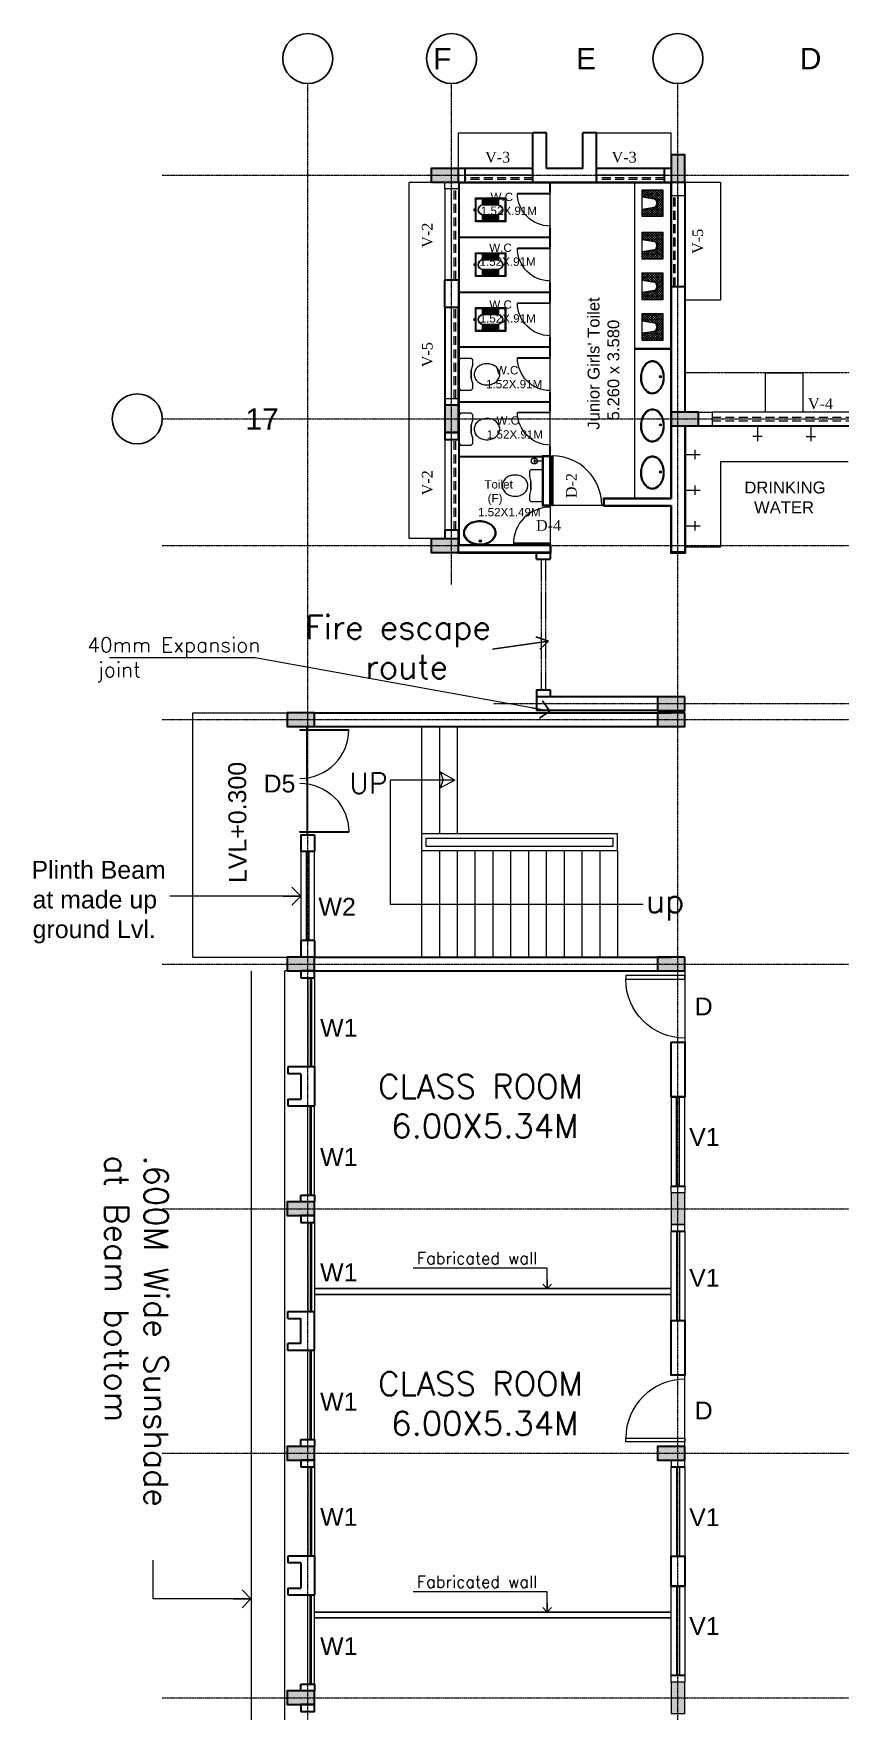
# Model space of a CAD drawing. Header units: metres. Extents: x 1545540 to 2027037, y 435419 to 693806.
# Drawn here: x 1572758 to 1586339, y 547156 to 575391 of the extents above; entities that cross this region are included whole.
import ezdxf

# ---------------------------------------------------------------- set-up
doc = ezdxf.new("R2010")
doc.units = ezdxf.units.M
doc.header["$LTSCALE"] = 1000
for name, pattern in [('CENTER', [2, 1.25, -0.25, 0.25, -0.25]), ('DASHED', [0.75, 0.5, -0.25]), ('DASHED2', [0.375, 0.25, -0.125])]:
    doc.linetypes.add(name, pattern=pattern)
for name, color, linetype, lineweight in [('- WALL', 7, 'Continuous', 30), ('Col-Hatch', 9, 'Continuous', 13), ('coloum hatch', 254, 'Continuous', 9), ('Column', 252, 'Continuous', 30), ('CUBICAL TOILET', 160, 'Continuous', 9), ('dimension', 6, 'Continuous', 13), ('Door', 54, 'Continuous', 13), ('elevation', 1, 'Continuous', 13), ('Fixture', 44, 'Continuous', 9), ('Furniture', 13, 'Continuous', 13), ('grid', 21, 'CENTER', 15), ('Hidden', 1, 'DASHED', 18), ('PARTITION WALL', 1, 'Continuous', 25), ('PLASTER', 144, 'Continuous', 13), ('Projection', 252, 'DASHED2', 18), ('Stair', 2, 'Continuous', 15), ('Text-1', 240, 'Continuous', 15), ('Text-2', 122, 'Continuous', 25), ('Text-Grid', 1, 'Continuous', 25), ('Ventilator', 6, 'DASHED', 18), ('Wall', 7, 'Continuous', 30), ('wall l', 7, 'Continuous', 20), ('Window', 150, 'Continuous', 15), ('Window-Wall', 7, 'Continuous', 18)]:
    doc.layers.add(name, color=color, linetype=linetype, lineweight=lineweight)
doc.layers.add('text', color=7, linetype='Continuous')
doc.layers.add('text @ 10', color=7, linetype='Continuous')
doc.styles.add('dim-stylus bt', font='arial.ttf')
doc.styles.add('L120', font='simplex.shx', dxfattribs={"height": 1})
doc.dimstyles.new('1      100 (big)', dxfattribs={"dimscale": 75, "dimtxt": 5, "dimasz": 3.5, "dimexe": 1.5, "dimexo": 2, "dimgap": 1, "dimtad": 0, "dimdec": 3, "dimlfac": 0.001, "dimzin": 0, "dimdsep": 46, "dimtxsty": 'dim-stylus bt', "dimblk": 'OBLIQUE', "dimcen": 0, "dimdle": 0.6, "dimclrd": 256, "dimclre": 7, "dimclrt": 256, "dimadec": 0, "dimazin": 0, "dimtfac": 0.7, "dimtdec": 3, "dimtofl": 0, "dimtmove": 1, "dimatfit": 3, "dimldrblk": 'OPEN90', "dimfxl": 0, "dimtolj": 1, "dimtzin": 0, "dimlwd": 15, "dimlwe": 15, "dimarcsym": 0})

# ---------------------------------------------------------------- blocks, each defined once
blk = doc.blocks.new('vxcvfcvbgfg')
at = {"layer": 'Ventilator'}
for p, q in [((317.94, -581.571), (317.94, -583.071)), ((317.99, -581.571), (317.99, -583.071))]:
    blk.add_line(p, q, dxfattribs=at)
at = {"layer": 'Wall'}
for p, q in [((318.08, -581.571), (317.85, -581.571)), ((318.08, -583.071), (317.85, -583.071))]:
    blk.add_line(p, q, dxfattribs=at)
at = {"layer": 'Window-Wall'}
for p, q in [((317.85, -581.571), (317.85, -583.071)), ((318.08, -583.071), (318.08, -581.571))]:
    blk.add_line(p, q, dxfattribs=at)
blk = doc.blocks.new('gd')
at = {"layer": 'Door', "ltscale": 0.05}
blk.add_line((526.222, -408.628), (526.222, -407.428), dxfattribs=at)
blk.add_lwpolyline([(526.222, -408.551), (525.231, -408.551), (525.231, -408.491), (526.222, -408.491), (526.222, -408.551)], dxfattribs=at)
blk.add_arc((526.222, -408.491), 0.992, 90, 180, dxfattribs=at)
blk = doc.blocks.new('_Oblique')
at = {"color": 0, "linetype": 'ByBlock', "lineweight": -2}
blk.add_line((-0.5, -0.5), (0.5, 0.5), dxfattribs=at)
blk = doc.blocks.new('_Open90')
at = {"color": 0, "linetype": 'ByBlock', "lineweight": -2}
for p, q in [((0, 0), (-1, 0)), ((-0.5, 0.5), (0, 0)), ((0, 0), (-0.5, -0.5))]:
    blk.add_line(p, q, dxfattribs=at)
blk = doc.blocks.new('CC')
at = {"layer": 'Col-Hatch', "ltscale": 0.05}
blk.add_hatch(color=256, dxfattribs=at).paths.add_polyline_path([(4078.606, 341.328), (4078.606, 341.098), (4079.066, 341.098), (4079.066, 341.328)])
at = {"layer": 'Column'}
blk.add_lwpolyline([(4078.606, 341.328), (4079.066, 341.328), (4079.066, 341.098), (4078.606, 341.098)], close=True, dxfattribs=at)
blk = doc.blocks.new('RH 1200')
for p, q in [((21, 0), (21, 43.3)), ((21.7, 0), (21.7, 43.3)), ((21.7, 0), (21, 0))]:
    blk.add_line(p, q)
at = {"extrusion": (0, 0, -1)}
blk.add_ellipse((21.7, 0), major_axis=(-30.6, 30.6), ratio=1, start_param=5.497787, end_param=7.068583, dxfattribs=at)
blk = doc.blocks.new('DRF')
at = {"layer": 'Door', "ltscale": 20}
blk.add_line((620.912, -398.163), (620.912, -397.263), dxfattribs=at)
at = {"layer": 'Door', "ltscale": 20, "xscale": 0.0190499999955591, "yscale": 0.0190499999955591, "zscale": 0.0190499999955591, "rotation": 90}
blk.add_blockref('RH 1200', (621.027, -397.713), dxfattribs=at)
blk = doc.blocks.new('DFG')
at = {"layer": 'Col-Hatch', "ltscale": 0.05}
blk.add_hatch(color=256, dxfattribs=at).paths.add_polyline_path([(3557.561, -332.074), (3557.561, -332.304), (3557.031, -332.304), (3557.031, -332.074)])
blk.add_lwpolyline([(3557.561, -332.074), (3557.561, -332.304), (3557.031, -332.304), (3557.031, -332.074), (3557.561, -332.074)], dxfattribs=at)
blk = doc.blocks.new('RSA BASIN 2')
for points in [[(10.7, -8.1, 0.12976), (10, -5.2, 0.106426), (7.6, -2.5, 0.084431), (4.3, -0.7, 0.073534), (0, 0, 0.073534), (-4.3, -0.5, 0.084431), (-7.7, -2.2, 0.106426), (-10.2, -4.8, 0.12976), (-11, -7.7, 0.12976), (-10.3, -10.6, 0.106426), (-7.9, -13.3, 0.084431), (-4.6, -15.1, 0.073534), (-0.3, -15.8, 0.073534), (4, -15.3, 0.084431), (7.4, -13.6, 0.106426), (9.9, -11, 0.12976)], [(10.1, -7.9, 0.119977), (9.4, -5.5, 0.106426), (7.3, -2.9, 0.084431), (4.1, -1.3, 0.073534), (0, -0.6, 0.073534), (-4.1, -1.1, 0.084431), (-7.4, -2.6, 0.106426), (-9.7, -5.1, 0.12976), (-10.4, -7.7, 0.009633), (-10.4, -7.9, 0.119977), (-9.8, -10.3, 0.106426), (-7.6, -12.9, 0.084431), (-4.4, -14.5, 0.073534), (-0.3, -15.2, 0.073534), (3.8, -14.7, 0.084431), (7.1, -13.2, 0.106426), (9.3, -10.7, 0.12976), (10.1, -8.1, 0.009633)]]:
    blk.add_lwpolyline(points, format="xyb", close=True)
for radius in [0.7, 0.479]:
    blk.add_circle((-0.5, -2.5), radius)
blk = doc.blocks.new('*X20')
at = {"color": 0}
for p, q in [((705, 323), (943, 561)), ((705, 365), (900, 561)), ((705, 408), (858, 561)), ((705, 450), (815, 561)), ((705, 493), (773, 561)), ((705, 535), (730, 561)), ((848, 383), (705, 526)), ((842, 346), (705, 483)), ((835, 310), (705, 441)), ((705, 280), (858, 434)), ((829, 274), (705, 398)), ((705, 238), (847, 381)), ((823, 237), (705, 356)), ((798, 221), (705, 314)), ((854, 419), (712, 561)), ((730, 221), (839, 330)), ((866, 449), (755, 561)), ((888, 469), (797, 561)), ((921, 479), (839, 561)), ((1145, 298), (882, 561)), ((899, 474), (985, 561)), ((1145, 340), (924, 561)), ((944, 477), (1027, 561)), ((1145, 383), (967, 561)), ((971, 462), (1070, 561)), ((990, 438), (1112, 561)), ((998, 404), (1145, 551)), ((1145, 255), (999, 401)), ((1004, 368), (1145, 508)), ((1137, 221), (1007, 350)), ((1145, 425), (1009, 561)), ((1011, 332), (1145, 466)), ((1095, 221), (1016, 299)), ((1017, 295), (1145, 423)), ((1023, 259), (1145, 381)), ((1029, 223), (1145, 339)), ((1145, 467), (1051, 561)), ((1069, 221), (1145, 296)), ((1145, 510), (1094, 561)), ((1145, 552), (1136, 561)), ((755, 221), (705, 271)), ((713, 221), (705, 229)), ((772, 221), (830, 279)), ((815, 221), (822, 228)), ((1052, 221), (1024, 248)), ((1112, 221), (1145, 254))]:
    blk.add_line(p, q, dxfattribs=at)
blk = doc.blocks.new('RSA CL7')
blk.add_lwpolyline([(8.9, 0), (-8.9, 0), (-8.9, -13.8), (-3.9, -13.8), (3.9, -13.8), (8.9, -13.8)], close=True)
blk.add_lwpolyline([(-4.1, -13.6), (-2.8, -5.7, -0.835943), (2.8, -5.8), (4.1, -13.6), (8.7, -13.6), (8.7, -0.2), (-8.7, -0.2), (-8.7, -13.6)], format="xyb", close=True)
blk.add_lwpolyline([(-3.9, -13.8), (-2.6, -5.8, -0.835548), (2.6, -5.8), (3.9, -13.8)], format="xyb")
for centre, start, end in [((-1.4, -4.1), 207.2135, 40.9564), ((0, -3.6), 185.8999, 355.8249), ((1.5, -4.1), 140.9962, 329.3468)]:
    blk.add_arc(centre, 0.493, start, end)
at = {"xscale": 0.0393714285714286, "yscale": 0.0393714285714286, "zscale": 0.0393714285714286}
blk.add_blockref('*X20', (-36.4, -22.3), dxfattribs=at)
blk = doc.blocks.new('ENGLISH SHEET')
at = {"layer": 'Fixture'}
for p, q in [((4663.798, 251.204), (4663.773, 251.179)), ((4663.773, 251.179), (4663.773, 250.696)), ((4663.976, 251.204), (4663.798, 251.204)), ((4664.002, 251.179), (4663.976, 251.204)), ((4663.976, 251.001), (4664.002, 251.09)), ((4664.002, 251.09), (4664.002, 251.179)), ((4663.976, 250.874), (4663.976, 251.001)), ((4663.976, 251.001), (4663.976, 250.874)), ((4664.002, 250.785), (4663.976, 250.874)), ((4664.002, 250.696), (4664.002, 250.785)), ((4663.773, 250.696), (4663.798, 250.67)), ((4663.798, 250.67), (4663.976, 250.67)), ((4663.976, 250.67), (4664.002, 250.696))]:
    blk.add_line(p, q, dxfattribs=at)
blk.add_lwpolyline([(4664.459, 250.937, 0.117036), (4664.443, 251.003, 0.104338), (4664.396, 251.063, 0.09029), (4664.321, 251.105, 0.09898), (4664.243, 251.115, 0.08237), (4664.159, 251.101, 0.09029), (4664.09, 251.063, 0.104338), (4664.043, 251.003, 0.117036), (4664.027, 250.937, 0.117036), (4664.043, 250.871, 0.104338), (4664.09, 250.811, 0.09029), (4664.159, 250.773, 0.08237), (4664.243, 250.759, 0.08237), (4664.327, 250.773, 0.09029), (4664.396, 250.811, 0.104338), (4664.443, 250.871, 0.117036)], format="xyb", close=True, dxfattribs=at)
blk = doc.blocks.new('RSA CL6')
for p, q in [((5.5, 3.5), (5.5, 7.3)), ((5.9, 3.5), (5.9, 7.3)), ((6.3, 3.5), (6.3, 7.3)), ((6.7, 3.4), (6.7, 7.3)), ((7.1, 3.4), (7.1, 7.3)), ((7.5, 3.4), (7.5, 7.3)), ((7.9, 3.4), (7.9, 7.3)), ((8.3, 3.4), (8.3, 7.3)), ((8.7, 3.4), (8.7, 7.3)), ((9.1, 3.4), (9.1, 7.3)), ((9.4, 3.4), (9.4, 7.3)), ((9.8, 3.4), (9.8, 7.3)), ((10.2, 3.4), (10.2, 7.3)), ((10.6, 3.4), (10.6, 7.3)), ((11, 3.3), (11, 7.3)), ((11.4, 3.3), (11.4, 7.3)), ((11.8, 3.3), (11.8, 7.3)), ((12.2, 3.3), (12.2, 7.3)), ((12.6, 3.3), (12.6, 7.3)), ((13, 3.3), (13, 7.3)), ((13.4, 3.3), (13.4, 7.3)), ((13.8, 3.3), (13.8, 7.3)), ((14.2, 3.3), (14.2, 7.3)), ((14.6, 3.3), (14.6, 7.3)), ((15, 3.2), (15, 7.3)), ((15.4, 3.2), (15.4, 7.3)), ((15.7, 3.2), (15.7, 7.3)), ((16.1, 3.2), (16.1, 7.3)), ((16.1, 7.3), (16.1, 3.2)), ((5.5, -7.3), (5.5, -3.5)), ((5.9, -7.3), (5.9, -3.5)), ((6.3, -7.3), (6.3, -3.4)), ((6.7, -7.3), (6.7, -3.4)), ((7.1, -7.3), (7.1, -3.4)), ((7.5, -7.3), (7.5, -3.4)), ((7.9, -7.3), (7.9, -3.4)), ((8.3, -7.3), (8.3, -3.4)), ((8.7, -7.3), (8.7, -3.4)), ((9.1, -7.3), (9.1, -3.4)), ((9.4, -7.3), (9.4, -3.4)), ((9.8, -7.3), (9.8, -3.3)), ((10.2, -7.3), (10.2, -3.3)), ((10.6, -7.3), (10.6, -3.3)), ((11, -7.3), (11, -3.3)), ((11.4, -7.3), (11.4, -3.3)), ((11.8, -7.3), (11.8, -3.3)), ((12.2, -7.3), (12.2, -3.3)), ((12.6, -7.3), (12.6, -3.3)), ((13, -7.3), (13, -3.3)), ((13.4, -7.3), (13.4, -3.2)), ((13.8, -7.3), (13.8, -3.2)), ((14.2, -7.3), (14.2, -3.2)), ((14.6, -7.3), (14.6, -3.2)), ((15, -7.3), (15, -3.2)), ((15.4, -7.3), (15.4, -3.2)), ((15.7, -7.3), (15.7, -3.2)), ((16.1, -3.2), (16.1, -7.3)), ((16.1, -7.3), (16.1, -3.2))]:
    blk.add_line(p, q)
blk.add_lwpolyline([(0.8, -0.6), (0, -0.6), (0, 0.6), (0.8, 0.6)])
for points in [[(0.8, 7.9), (20.9, 7.9), (20.9, -7.9), (0.8, -7.9)], [(1.4, 7.3), (20.3, 7.3), (20.3, -7.3), (1.4, -7.3)]]:
    blk.add_lwpolyline(points, close=True)
for points in [[(5.5, 3.5), (16.1, 3.2, -0.899983), (16.1, -3.2), (5.5, -3.5, -0.799392)], [(5.5, 3.3), (16.1, 3, -0.897689), (16.1, -3), (5.6, -3.3, -0.793494), (5.5, 3.3)]]:
    blk.add_lwpolyline(points, format="xyb", close=True)
blk = doc.blocks.new('HJK')
at = {"layer": 'Door', "ltscale": 20}
blk.add_line((3658.233, -481.12), (3658.908, -481.12), dxfattribs=at)
at = {"layer": 'Door', "ltscale": 20, "xscale": 0.014287499999341, "yscale": 0.014287499999341, "zscale": 0.014287499999341, "rotation": 359.999999999943}
blk.add_blockref('RH 1200', (3658.571, -481.12), dxfattribs=at)

msp = doc.modelspace()

# ---------------------------------------------------------------- linework, layer by layer
at = {"layer": '- WALL'}
for p, q in [((1581393.0945, 573720.9989), (1581163.0944, 573720.9989)), ((1581163.0944, 572890.9988), (1581163.0944, 573720.9989)), ((1581393.0945, 573120.9988), (1581393.0945, 573720.9989)), ((1582003.0945, 573120.9988), (1582003.0945, 573720.9989)), ((1582233.0945, 573720.9989), (1582003.0945, 573720.9989)), ((1582233.0945, 572890.9988), (1582233.0945, 573720.9989)), ((1579908.0943, 572890.9988), (1580023.0944, 572890.9988)), ((1580023.0944, 573120.9988), (1579908.0944, 573120.9988)), ((1581163.0944, 573120.9988), (1580022.0943, 573120.9988)), ((1580022.0943, 572890.9988), (1580022.0943, 573120.9988)), ((1580022.0943, 572890.9988), (1581163.0944, 572890.9988)), ((1581163.0944, 572890.9988), (1582233.0945, 572890.9988)), ((1582003.0945, 573120.9988), (1581393.0945, 573120.9988)), ((1583374.0946, 573120.9988), (1582233.0945, 573120.9988)), ((1582233.0945, 572890.9988), (1583374.0946, 572890.9988)), ((1583488.0946, 573120.9988), (1583374.0946, 573120.9988)), ((1583374.0946, 573120.9988), (1583374.0946, 572890.9988)), ((1583374.0946, 572890.9988), (1583488.0946, 572890.9988)), ((1583488.0946, 572890.9988), (1583488.0946, 567565.9985)), ((1583718.0946, 572890.9988), (1583718.0946, 569020.9985)), ((1579678.0943, 571247.9987), (1579908.0944, 571247.9987)), ((1583488.0946, 571132.9987), (1583718.0947, 571132.9987)), ((1579678.0943, 570778.9987), (1579678.0943, 569135.9985)), ((1579908.0943, 569135.9985), (1579908.0943, 570778.9987)), ((1582876.0946, 570091.3367), (1583476.0946, 570091.3367)), ((1579908.0943, 568790.9985), (1579908.0943, 569240.9986)), ((1579908.0943, 568790.9985), (1579908.0943, 569240.9986)), ((1583718.0946, 568790.9985), (1583718.0946, 566660.9983)), ((1579678.0943, 568560.9985), (1579908.0943, 568560.9985)), ((1581337.5945, 568278.9985), (1581452.5945, 568278.9985)), ((1581337.5945, 567450.9984), (1581337.5945, 568278.9985)), ((1581452.5945, 567450.9984), (1581452.5945, 568278.9985)), ((1582362.6876, 567565.9985), (1583488.0946, 567565.9985)), ((1582362.6876, 567450.9985), (1582362.6876, 567565.9985)), ((1581452.5945, 567450.9984), (1581337.5945, 567450.9984)), ((1582362.6876, 567450.9985), (1583488.0946, 567450.9985)), ((1583488.0946, 567450.9985), (1583488.0946, 566660.9983)), ((1579678.0943, 566890.9984), (1579908.0943, 566890.9984)), ((1581452.5945, 566775.9984), (1579908.0943, 566775.9984)), ((1581452.5945, 566775.9984), (1581452.5945, 566660.9983)), ((1579908.0943, 566660.9983), (1581452.5945, 566660.9983)), ((1581223.095, 566545.9983), (1581223.095, 566660.9983)), ((1581223.095, 566545.9983), (1581452.5945, 566545.9983)), ((1581452.5945, 566660.9983), (1581452.5945, 566545.9983)), ((1583718.0946, 566660.9983), (1583488.0946, 566660.9983)), ((1583488.0946, 566660.9983), (1583718.0946, 566660.9983)), ((1581223.095, 564345.9982), (1581453.095, 564345.9982)), ((1581223.095, 564345.9982), (1581223.095, 564230.9982)), ((1583258.0946, 564230.9982), (1581223.095, 564230.9982)), ((1581223.095, 564230.9982), (1581223.095, 564000.9982)), ((1581453.095, 564345.9982), (1581453.095, 564230.9982)), ((1577488.0942, 563960.9982), (1583488.0946, 563960.9982)), ((1583258.0946, 564000.9982), (1581223.095, 564000.9982)), ((1577488.0942, 563730.9981), (1583488.0946, 563730.9981)), ((1577258.0941, 561907.9762), (1577258.0941, 561625.4762)), ((1577258.0941, 561907.9762), (1577488.0942, 561907.9762)), ((1577488.0942, 561907.9762), (1577488.0942, 561625.4762)), ((1577488.0942, 561625.4762), (1577258.0941, 561625.4762)), ((1577258.0941, 560128.4979), (1577258.0941, 559845.9978)), ((1577488.0942, 560128.4979), (1577258.0941, 560128.4979)), ((1577488.0942, 560128.4979), (1577488.0942, 559845.9978)), ((1577488.0942, 559845.9978), (1583488.0946, 559845.9978)), ((1577488.0942, 559845.9978), (1583488.0946, 559845.9978)), ((1577488.0942, 559615.9978), (1583488.0946, 559615.9978)), ((1577488.0942, 559615.9978), (1583488.0946, 559615.9978)), ((1577038.0941, 558000.9977), (1577038.0941, 557885.9977)), ((1577488.0942, 558000.9977), (1577038.0941, 558000.9977)), ((1577488.0942, 558000.9977), (1577488.0942, 557345.9977)), ((1577258.0941, 557885.9977), (1577038.0941, 557885.9977)), ((1577258.0941, 557885.9977), (1577258.0941, 557460.9977)), ((1577038.0941, 557460.9977), (1577038.0941, 557345.9977)), ((1577038.0941, 557460.9977), (1577258.0941, 557460.9977)), ((1577038.0941, 557345.9977), (1577488.0942, 557345.9977)), ((1577038.0941, 553770.9974), (1577038.0941, 553885.9974)), ((1577038.0941, 553885.9974), (1577488.0942, 553885.9974)), ((1577038.0941, 553770.9974), (1577258.0941, 553770.9974)), ((1577258.0941, 553345.9974), (1577258.0941, 553770.9974)), ((1577488.0942, 553230.9973), (1577488.0942, 553885.9974)), ((1577038.0941, 553230.9973), (1577038.0941, 553345.9974)), ((1577258.0941, 553345.9974), (1577038.0941, 553345.9974)), ((1577488.0942, 553230.9973), (1577038.0941, 553230.9973)), ((1577038.0941, 549770.9971), (1577038.0941, 549655.9971)), ((1577488.0942, 549770.9971), (1577038.0941, 549770.9971)), ((1577488.0942, 549770.9971), (1577488.0942, 549115.997)), ((1577258.0941, 549655.9971), (1577038.0941, 549655.9971)), ((1577258.0941, 549655.9971), (1577258.0941, 549230.9971)), ((1577038.0941, 549230.9971), (1577038.0941, 549115.997)), ((1577038.0941, 549230.9971), (1577258.0941, 549230.9971)), ((1577038.0941, 549115.997), (1577488.0942, 549115.997))]:
    msp.add_line(p, q, dxfattribs=at)
for points in [[(1579678.0943, 571247.9987), (1579908.0943, 571247.9987), (1579908.0943, 570778.9987), (1579678.0943, 570778.9987)], [(1579678.0943, 568560.9985), (1579908.0943, 568560.9985), (1579908.0943, 568675.9985), (1579678.0943, 568675.9985)], [(1579908.0943, 567032.9984), (1579678.0943, 567032.9984), (1579678.0943, 566890.9984), (1579908.0943, 566890.9984)], [(1577258.0941, 559500.9978), (1577488.0942, 559500.9978), (1577488.0942, 559615.9978), (1577258.0941, 559615.9978)], [(1577258.0941, 555845.9975), (1577488.0942, 555845.9975), (1577488.0942, 555730.9975), (1577258.0941, 555730.9975)], [(1577258.0941, 555385.9975), (1577488.0942, 555385.9975), (1577488.0942, 555500.9975), (1577258.0941, 555500.9975)], [(1583488.0946, 553735.9974), (1583718.0946, 553735.9974), (1583718.0946, 552815.9973), (1583488.0946, 552815.9973)], [(1577258.0941, 551730.9972), (1577488.0942, 551730.9972), (1577488.0942, 551615.9972), (1577258.0941, 551615.9972)], [(1577258.0941, 551270.9972), (1577488.0942, 551270.9972), (1577488.0942, 551385.9972), (1577258.0941, 551385.9972)], [(1583488.0946, 549770.9971), (1583718.0946, 549770.9971), (1583718.0946, 549265.9971), (1583488.0946, 549265.9971)], [(1577258.0941, 547615.9969), (1577488.0942, 547615.9969), (1577488.0942, 547500.9969), (1577258.0941, 547500.9969)], [(1577258.0941, 547155.9969), (1577488.0942, 547155.9969), (1577488.0942, 547270.9969), (1577258.0941, 547270.9969)], [(1577258.0941, 547155.9969), (1577488.0942, 547155.9969), (1577488.0942, 547270.9969), (1577258.0941, 547270.9969)]]:
    msp.add_lwpolyline(points, close=True, dxfattribs=at)
at = {"layer": '- WALL', "ltscale": 0.05}
msp.add_lwpolyline([(1583488.0946, 558415.9977), (1583718.0946, 558415.9977), (1583718.0946, 557495.9977), (1583488.0946, 557495.9977)], close=True, dxfattribs=at)
at = {"layer": 'CUBICAL TOILET', "ltscale": 0.05}
for p, q in [((1581440.0944, 572878.9988), (1581440.0944, 572723.9988)), ((1581440.0944, 572723.9988), (1581452.5944, 572723.9988)), ((1581452.5944, 572878.9988), (1581452.5944, 572723.9988)), ((1581440.0944, 572123.9988), (1581440.0944, 571968.9988)), ((1581440.0944, 572123.9988), (1581452.5944, 572123.9988)), ((1581452.5944, 572123.9988), (1581452.5944, 571801.4987)), ((1579920.0943, 571968.9988), (1581440.0944, 571968.9988)), ((1579920.0943, 571956.4988), (1581440.0944, 571956.4988)), ((1581440.0944, 571956.4988), (1581440.0944, 571801.4987)), ((1581440.0944, 571801.4987), (1581452.5944, 571801.4987)), ((1581440.0944, 571201.4987), (1581440.0944, 571046.4987)), ((1581440.0944, 571201.4987), (1581452.5944, 571201.4987)), ((1581452.5944, 571201.4987), (1581452.5944, 570878.9987)), ((1579920.0943, 571046.4987), (1581440.0944, 571046.4987)), ((1579920.0943, 571033.9987), (1581440.0944, 571033.9987)), ((1581440.0944, 571033.9987), (1581440.0944, 570878.9987)), ((1581440.0944, 570878.9987), (1581452.5944, 570878.9987)), ((1579920.0943, 570123.9986), (1581440.0944, 570123.9986)), ((1579920.0943, 570111.4986), (1581440.0944, 570111.4986)), ((1581440.0944, 570278.9986), (1581440.0944, 570123.9986)), ((1581440.0944, 570278.9986), (1581452.5944, 570278.9986)), ((1581440.0944, 570111.4986), (1581440.0944, 569956.4986)), ((1581452.5944, 570278.9986), (1581452.5944, 569956.4986)), ((1582876.0945, 570091.3367), (1583476.0946, 570091.3367)), ((1582876.0945, 570091.3367), (1582876.0945, 570078.8367)), ((1582876.0945, 570078.8367), (1583476.0946, 570078.8367)), ((1581440.0944, 569956.4986), (1581452.5944, 569956.4986)), ((1581440.0944, 569356.4986), (1581440.0944, 569201.4985)), ((1581440.0944, 569356.4986), (1581452.5944, 569356.4986)), ((1581452.5944, 569356.4986), (1581452.5944, 569039.9985)), ((1579920.0943, 569201.4985), (1581440.0944, 569201.4985)), ((1579920.0943, 569188.9985), (1581440.0944, 569188.9985)), ((1581440.0944, 569188.9985), (1581440.0944, 569039.9985)), ((1581440.0944, 569039.9985), (1581452.5944, 569039.9985)), ((1581440.0944, 568439.9985), (1581440.0944, 568290.9985)), ((1581440.0944, 568439.9985), (1581452.5944, 568439.9985)), ((1581452.5944, 568439.9985), (1581452.5944, 568290.9985)), ((1579920.0943, 568278.9985), (1581325.5944, 568278.9985)), ((1579920.0943, 568266.4985), (1581325.5944, 568266.4985))]:
    msp.add_line(p, q, dxfattribs=at)
at = {"layer": 'elevation'}
for p, q in [((1579848.7692, 562827.9763), (1578760.7203, 562827.9763)), ((1578760.7203, 562827.9763), (1578760.7203, 560742.9762)), ((1579848.7692, 562827.9763), (1579607.6121, 562958.9195)), ((1579607.6121, 562958.9195), (1579653.5537, 562827.9763)), ((1579848.7692, 562827.9763), (1579607.6121, 562697.0331)), ((1579607.6121, 562697.0331), (1579653.5537, 562827.9763)), ((1578760.7203, 560742.9762), (1583019.2826, 560742.9762))]:
    msp.add_line(p, q, dxfattribs=at)
at = {"layer": 'Fixture'}
for p, q in [((1582876.0945, 570091.3367), (1582876.0945, 572878.9988)), ((1582876.0946, 567577.9985), (1582876.0946, 570078.8367)), ((1584943.0947, 568790.9985), (1584943.0947, 568529.2342)), ((1585843.0948, 568790.9985), (1585843.0948, 568529.2342)), ((1583896.7133, 568230.4174), (1583896.7133, 568386.5796)), ((1585021.1758, 568612.3798), (1584865.0137, 568612.3798)), ((1585765.0137, 568612.3798), (1585921.1759, 568612.3798)), ((1583718.0946, 568308.4985), (1583979.859, 568308.4985)), ((1584318.0947, 568190.9985), (1584318.0947, 566752.3972)), ((1584318.0947, 568190.9985), (1586468.0949, 568190.9985)), ((1583718.0946, 567708.4984), (1583979.859, 567708.4984)), ((1583896.7133, 567630.4173), (1583896.7133, 567786.5795)), ((1583718.0946, 567108.4984), (1583979.859, 567108.4984)), ((1583718.0946, 567108.4984), (1583979.859, 567108.4984)), ((1583896.7133, 567030.4173), (1583896.7133, 567186.5795)), ((1583718.0946, 566752.3972), (1584318.0947, 566752.3972))]:
    msp.add_line(p, q, dxfattribs=at)
msp.add_lwpolyline([(1585078.3352, 569679.8753), (1585707.8543, 569679.8753), (1585707.8543, 569020.9985), (1585078.3352, 569020.9985)], close=True, dxfattribs=at)
at = {"layer": 'Furniture', "ltscale": 0.05}
for p, q in [((1579920.0944, 571968.9988), (1580668.0944, 571968.9988)), ((1581171.753, 568198.3431), (1581337.5945, 568198.3431)), ((1581187.5945, 568232.5017), (1581187.5945, 568164.1846))]:
    msp.add_line(p, q, dxfattribs=at)
msp.add_circle((1581187.5945, 568198.3431), 50, dxfattribs=at)
at = {"layer": 'grid', "ltscale": 0.01}
for p, q in [((1577373.0957, 505697.7037), (1577373.0957, 574548.6438)), ((1579793.0957, 566119.1224), (1579793.0957, 574548.6438)), ((1583603.0956, 505742.5033), (1583603.0956, 574548.6438)), ((1574925.0495, 573005.9925), (1595175.7731, 573005.9925)), ((1574925.0495, 568905.9926), (1595175.7731, 568905.9926)), ((1574925.0495, 566775.9926), (1595175.7731, 566775.9926)), ((1580507.5533, 564115.9927), (1594684.4073, 564115.9927)), ((1574925.0495, 563845.9927), (1595175.7731, 563845.9927)), ((1574925.0496, 559730.9928), (1595175.7731, 559730.9928)), ((1574925.0496, 555615.9929), (1595175.7731, 555615.9929)), ((1574925.0496, 551500.9929), (1595175.7731, 551500.9929)), ((1574925.0496, 547385.993), (1595175.7731, 547385.993))]:
    msp.add_line(p, q, dxfattribs=at)
at = {"layer": 'Hidden', "color": 1, "ltscale": 0.005}
for p, q in [((1579908.0944, 573120.9988), (1579908.0944, 573720.9989)), ((1579908.0944, 573720.9989), (1581310.5944, 573720.9989)), ((1582075.5945, 573720.9989), (1583488.0946, 573720.9989)), ((1583488.0946, 573120.9988), (1583488.0946, 573720.9989)), ((1579078.0942, 572890.9988), (1579678.0943, 572890.9988)), ((1579078.0942, 566890.9984), (1579078.0942, 572890.9988)), ((1579678.0943, 566890.9984), (1579078.0942, 566890.9984)), ((1576428.0941, 543385.9966), (1576428.0941, 559615.9978))]:
    msp.add_line(p, q, dxfattribs=at)
for points in [[(1583718.0946, 572890.9988), (1584318.0947, 572890.9988), (1584318.0947, 570902.9987), (1583718.0946, 570902.9987)], [(1577240.5186, 559842.9761), (1575440.5185, 559842.9761), (1575440.5185, 563957.9764), (1577028.0941, 563957.9764)]]:
    msp.add_lwpolyline(points, dxfattribs=at)
at = {"layer": 'PARTITION WALL'}
for p, q in [((1577488.0942, 554272.6641), (1583488.0946, 554272.6641)), ((1577488.0942, 554172.6641), (1583488.0946, 554172.6641)), ((1577488.0942, 548829.3304), (1583488.0946, 548829.3304)), ((1577488.0942, 548729.3303), (1583488.0946, 548729.3303))]:
    msp.add_line(p, q, dxfattribs=at)
at = {"layer": 'PLASTER', "ltscale": 0.05}
for p, q in [((1583476.0946, 572890.9988), (1583476.0946, 567577.9985)), ((1579920.0944, 572878.9988), (1583488.0946, 572878.9988)), ((1579920.0944, 572878.9988), (1579920.0944, 566787.9984)), ((1587056.0949, 568778.9985), (1583730.0946, 568778.9985)), ((1583730.0946, 568778.9985), (1583730.0946, 566648.9983)), ((1581325.5944, 568290.9985), (1581464.5945, 568290.9985)), ((1581325.5944, 567438.9984), (1581325.5944, 568290.9985)), ((1581464.5945, 567438.9984), (1581464.5945, 568290.9985)), ((1582350.6876, 567577.9985), (1583476.0946, 567577.9985)), ((1582350.6876, 567438.9985), (1582350.6876, 567577.9985)), ((1581464.5945, 567438.9984), (1581325.5944, 567438.9984)), ((1582350.6876, 567438.9985), (1583476.0946, 567438.9985)), ((1583476.0946, 567438.9985), (1583476.0946, 566648.9983)), ((1581464.5945, 566787.9984), (1579920.0944, 566787.9984)), ((1581464.5945, 566787.9984), (1581464.5945, 566648.9983)), ((1579908.0943, 566648.9983), (1581464.5945, 566648.9983)), ((1583476.0946, 566648.9983), (1583730.0946, 566648.9983))]:
    msp.add_line(p, q, dxfattribs=at)
at = {"layer": 'Projection', "ltscale": 0.05}
msp.add_line((1587068.0949, 569679.8753), (1583718.0946, 569679.8753), dxfattribs=at)
at = {"layer": 'Stair'}
for p, q in [((1583488.0946, 563960.9982), (1582818.0946, 563960.9982)), ((1579288.0943, 563727.9764), (1579288.0943, 559842.9761)), ((1579588.0943, 563727.9764), (1579588.0943, 561927.9762)), ((1579888.0944, 563727.9764), (1579888.0944, 561927.9762)), ((1583488.0946, 563730.9981), (1582518.0946, 563730.9981)), ((1579288.0943, 561927.9762), (1582588.0946, 561927.9762)), ((1582588.0946, 561642.9762), (1582588.0946, 561927.9762)), ((1579288.0943, 561642.9762), (1582588.0946, 561642.9762)), ((1579363.0943, 561852.9762), (1582513.0945, 561852.9762)), ((1579363.0943, 561852.9762), (1579363.0943, 561717.9762)), ((1579363.0943, 561717.9762), (1582513.0945, 561717.9762)), ((1579588.0943, 561642.9762), (1579588.0943, 559842.9761)), ((1579888.0944, 561642.9762), (1579888.0944, 559842.9761)), ((1580188.0944, 561642.9762), (1580188.0944, 559842.9761)), ((1580488.0944, 561642.9762), (1580488.0944, 559842.9761)), ((1580788.0944, 561642.9762), (1580788.0944, 559842.9761)), ((1581088.0944, 561642.9762), (1581088.0944, 559842.9761)), ((1581388.0945, 561642.9762), (1581388.0945, 559842.9761)), ((1581688.0945, 561642.9762), (1581688.0945, 559842.9761)), ((1581988.0945, 561642.9762), (1581988.0945, 559842.9761)), ((1582288.0945, 561642.9762), (1582288.0945, 559842.9761)), ((1582513.0945, 561717.9762), (1582513.0945, 561852.9762)), ((1582588.0946, 561642.9762), (1582588.0946, 559842.9761))]:
    msp.add_line(p, q, dxfattribs=at)
at = {"layer": 'text', "ltscale": 0.05}
for q in [(1580484.0335, 565029.9078), (1580484.0335, 565029.9078), (1581212.4828, 565240.0654), (1581212.4828, 565240.0654), (1581281.2455, 565034.0763), (1581281.2455, 565034.0763)]:
    msp.add_line((1581428.0945, 565167.7418), q, dxfattribs=at)
at = {"layer": 'Text-Grid'}
for centre in [(1577373.0957, 574969.6556), (1579793.0957, 574969.6556), (1583603.0956, 574969.6556), (1574504.0377, 568905.9926)]:
    msp.add_circle(centre, 421.0118, dxfattribs=at)
at = {"layer": 'Ventilator', "ltscale": 0.3}
for p, q in [((1581163.0944, 572960.9988), (1580022.0943, 572960.9988)), ((1581163.0944, 572935.9988), (1580022.0943, 572935.9988)), ((1583374.0946, 572960.9988), (1582233.0945, 572960.9988)), ((1583374.0946, 572935.9988), (1582233.0945, 572935.9988)), ((1579838.0943, 571247.9987), (1579838.0943, 572775.9988)), ((1579863.0943, 571247.9987), (1579863.0943, 572775.9988)), ((1583533.0946, 571132.9987), (1583533.0946, 572660.9988)), ((1583558.0946, 571132.9987), (1583558.0946, 572660.9988)), ((1579838.0943, 569250.9986), (1579838.0943, 570778.9987)), ((1579863.0943, 569250.9986), (1579863.0943, 570778.9987)), ((1584178.0947, 568935.9408), (1586608.0949, 568935.9408)), ((1584178.0947, 568876.0563), (1586608.0949, 568876.0563)), ((1579838.0943, 567032.9984), (1579838.0943, 568560.9985)), ((1579863.0943, 567032.9984), (1579863.0943, 568560.9985))]:
    msp.add_line(p, q, dxfattribs=at)
at = {"layer": 'Ventilator', "ltscale": 0.01}
for p, q in [((1581300.595, 566545.9983), (1581300.595, 564345.9982)), ((1581375.595, 566545.9983), (1581375.595, 564345.9982))]:
    msp.add_line(p, q, dxfattribs=at)
at = {"layer": 'wall l', "ltscale": 0.05}
for points in [[(1579908.0943, 572775.9988), (1579678.0943, 572775.9988), (1579678.0943, 572890.9988), (1579908.0944, 572890.9988)], [(1583718.0946, 572660.9988), (1583488.0946, 572660.9988), (1583488.0946, 572890.9988), (1583718.0946, 572890.9988)], [(1583488.0946, 555995.9976), (1583718.0946, 555995.9976), (1583718.0946, 555880.9976), (1583488.0946, 555880.9976)], [(1583488.0946, 555235.9975), (1583718.0946, 555235.9975), (1583718.0946, 555350.9975), (1583488.0946, 555350.9975)], [(1583488.0946, 551270.9972), (1583718.0946, 551270.9972), (1583718.0946, 551385.9972), (1583488.0946, 551385.9972)], [(1583488.0946, 547765.9969), (1583718.0946, 547765.9969), (1583718.0946, 547650.9969), (1583488.0946, 547650.9969)]]:
    msp.add_lwpolyline(points, close=True, dxfattribs=at)
at = {"layer": 'Window', "ltscale": 0.05}
for p, q in [((1577348.0942, 561625.4762), (1577348.0942, 560125.4761)), ((1577398.0942, 560125.4761), (1577398.0942, 561625.4762)), ((1577412.5091, 559500.9978), (1577412.5091, 558000.9977)), ((1577435.0563, 559500.9978), (1577435.0563, 558000.9977)), ((1577412.5091, 555845.9975), (1577412.5091, 557345.9977)), ((1577435.0563, 555845.9975), (1577435.0563, 557345.9977)), ((1577412.5091, 555385.9975), (1577412.5091, 553885.9974)), ((1577435.0563, 555385.9975), (1577435.0563, 553885.9974)), ((1577412.5091, 551730.9972), (1577412.5091, 553230.9973)), ((1577435.0563, 551730.9972), (1577435.0563, 553230.9973)), ((1577412.5091, 551270.9972), (1577412.5091, 549770.9971)), ((1577435.0563, 551270.9972), (1577435.0563, 549770.9971)), ((1577412.5091, 547615.9969), (1577412.5091, 549115.997)), ((1577435.0563, 547615.9969), (1577435.0563, 549115.997))]:
    msp.add_line(p, q, dxfattribs=at)
at = {"layer": 'Window-Wall'}
for p, q in [((1581163.0944, 573005.9988), (1580022.0943, 573005.9988)), ((1583374.0946, 573005.9988), (1582233.0945, 573005.9988)), ((1579678.0943, 572775.9988), (1579678.0943, 571247.9987)), ((1579793.0943, 571247.9987), (1579793.0943, 572775.9988)), ((1579908.0943, 572775.9988), (1579908.0943, 571247.9987)), ((1583488.0946, 571132.9987), (1583488.0946, 572660.9988)), ((1583603.0946, 572660.9988), (1583603.0946, 571132.9987)), ((1579678.0943, 570778.9987), (1579908.0943, 570778.9987)), ((1579678.0943, 570778.9987), (1579678.0943, 569250.9986)), ((1579793.0943, 569250.9986), (1579793.0943, 570778.9987)), ((1579908.0943, 570778.9987), (1579908.0943, 569250.9986)), ((1579678.0943, 569250.9986), (1579908.0943, 569250.9986)), ((1586608.0949, 569020.9985), (1584178.0947, 569020.9985)), ((1586608.0949, 568790.9985), (1584178.0947, 568790.9985)), ((1579678.0943, 568560.9985), (1579908.0943, 568560.9985)), ((1579678.0943, 568560.9985), (1579678.0943, 567032.9984)), ((1579793.0943, 567032.9984), (1579793.0943, 568560.9985)), ((1579908.0943, 568560.9985), (1579908.0943, 567032.9984)), ((1577258.0941, 561625.4762), (1577258.0941, 560125.4761)), ((1577488.0942, 560125.4761), (1577488.0942, 561625.4762)), ((1576988.0941, 543385.9966), (1576988.0941, 559615.9978)), ((1577028.0941, 559615.9978), (1576988.0941, 559615.9978)), ((1577373.0942, 559500.9978), (1577373.0942, 558000.9977)), ((1577488.0942, 559500.9978), (1577488.0942, 558000.9977)), ((1577373.0942, 555845.9975), (1577373.0942, 557345.9977)), ((1577488.0942, 555845.9975), (1577488.0942, 557345.9977)), ((1577373.0942, 555385.9975), (1577373.0942, 553885.9974)), ((1577488.0942, 555385.9975), (1577488.0942, 553885.9974)), ((1577373.0942, 551730.9972), (1577373.0942, 553230.9973)), ((1577488.0942, 551730.9972), (1577488.0942, 553230.9973)), ((1577373.0942, 551270.9972), (1577373.0942, 549770.9971)), ((1577488.0942, 551270.9972), (1577488.0942, 549770.9971)), ((1577373.0942, 547615.9969), (1577373.0942, 549115.997)), ((1577488.0942, 547615.9969), (1577488.0942, 549115.997))]:
    msp.add_line(p, q, dxfattribs=at)
msp.add_lwpolyline([(1583948.0946, 569020.9985), (1583948.0946, 569020.9985), (1584178.0947, 569020.9985), (1584178.0947, 568790.9985), (1583948.0946, 568790.9985)], dxfattribs=at)

# ---------------------------------------------------------------- block references
at = {"layer": '- WALL', "yscale": 1000.000075497873, "zscale": 1000.000075497873}
for p, xscale, rotation in [((1901568.0267, -25575.1161), 1000.000075497873, 180.0000000149035), ((1901568.0267, 1136807.1111), -1000.000075497873, 359.9999999851486), ((1901568.0267, 1132842.1108), -1000.000075497873, 359.9999999851486), ((1901568.0267, 1130837.1107), -1000.000075497873, 359.9999999851486)]:
    msp.add_blockref('vxcvfcvbgfg', p, dxfattribs=dict(at, xscale=xscale, rotation=rotation))
at = {"layer": 'coloum hatch', "ltscale": 0.05, "xscale": -1000.000075497873, "yscale": 1000.000075497873, "zscale": 1000.000075497873}
for p, rotation in [((1924816.2292, 4651957.3266), 90), ((1921006.2289, 4647742.3263), 90), ((-2495118.2332, 910119.1331), 180)]:
    msp.add_blockref('CC', p, dxfattribs=dict(at, rotation=rotation))
for p in [(5658514.4221, 231792.8642), (5658514.4221, 225562.8638), (5662324.4224, 222902.8636), (5656094.4219, 222632.8635), (5656094.4219, 222632.8635), (5656094.4219, 222632.8635), (5662324.4224, 222632.8635), (5662324.4224, 222632.8635), (5656094.4219, 218517.8632), (5662324.4224, 218517.8632), (5656094.4219, 214402.8629), (5656094.4219, 210287.8626), (5662324.4224, 210287.8626), (5656094.4219, 206172.8623)]:
    msp.add_blockref('CC', p, dxfattribs=at)
at = {"layer": 'coloum hatch', "xscale": -1000.000075497873, "yscale": 1000.000075497873, "zscale": 1000.000075497873, "rotation": 90}
for p in [(1251414.185, 4112912.4646), (1251414.185, 4104682.464)]:
    msp.add_blockref('DFG', p, dxfattribs=at)
at = {"layer": 'Door'}
for name, p, xscale, yscale, zscale, rotation in [('HJK', (1153790.5169, -2679639.277), 888.8889559976795, 888.8889559976795, 888.8889559976795, 90), ('HJK', (1153790.5169, -2680561.7771), 888.8889559976795, 888.8889559976795, 888.8889559976795, 90), ('HJK', (1153790.5169, -2681484.2772), 888.8889559976795, 888.8889559976795, 888.8889559976795, 90), ('HJK', (1153790.5169, -2682406.7772), 888.8889559976795, 888.8889559976795, 888.8889559976795, 90), ('HJK', (1153790.5169, -2683323.2773), 888.8889559976795, 888.8889559976795, 888.8889559976795, 90), ('HJK', (1100332.7573, 4225684.6837), -1000.000075497873, 1000.000075497873, 1000.000075497873, 90), ('DRF', (2198267.956, 960979.3597), -1000.000075497873, 1000.000075497873, 1000.000075497873, 1.487745926453954e-08), ('DRF', (2198267.9562, 164652.6225), 1000.000075497873, 1000.000075497873, 1000.000075497873, 180.0000000148775), ('gd', (1057495.7587, 150987.6313), -1000.000075497873, 1000.000075497873, 1000.000075497873, 180)]:
    msp.add_blockref(name, p, dxfattribs=dict(at, xscale=xscale, yscale=yscale, zscale=zscale, rotation=rotation))
for name, p, xscale, yscale, zscale in [('HJK', (6514203.6558, 1216071.816), -1348.148249929037, 1348.14824993006, 1348.148249930102), ('gd', (1057495.761, 960244.3668), 1000.000075497873, 1000.000075497873, 1000.000075497873)]:
    msp.add_blockref(name, p, dxfattribs=dict(at, xscale=xscale, yscale=yscale, zscale=zscale))
at = {"layer": 'elevation', "xscale": 1000.000075497873, "yscale": 1000.000075497873, "zscale": 1000.000075497873}
for p in [(-3083853.2854, 318719.3046), (-3083853.2854, 317796.8045)]:
    msp.add_blockref('ENGLISH SHEET', p, dxfattribs=at)
at = {"layer": 'elevation', "xscale": 1000.000075497873, "yscale": 1000.000075497873, "zscale": 1000.000075497873, "rotation": 180}
msp.add_blockref('ENGLISH SHEET', (6245105.6462, 818720.2109), dxfattribs=at)
at = {"layer": 'Fixture', "xscale": 25.40000191263428, "yscale": 25.40000191263428, "zscale": 25.40000191263428}
for p in [(1580175.0944, 572423.9988), (1580175.0944, 571501.4987), (1580175.0944, 570578.9986)]:
    msp.add_blockref('RSA CL6', p, dxfattribs=at)
at = {"layer": 'Fixture'}
for name, p, xscale, yscale, zscale, rotation in [('RSA CL7', (1583351.1006, 572537.2107), -25.40000191263428, 25.40000191263428, 25.40000191327482, 270), ('RSA CL7', (1583351.1006, 571820.7987), -25.40000191263428, 25.40000191263428, 25.40000191327482, 270), ('RSA CL7', (1583351.1006, 571136.1368), -25.40000191263428, 25.40000191263428, 25.40000191327482, 270), ('RSA CL7', (1583351.1006, 570451.4749), -25.40000191263428, 25.40000191263428, 25.40000191327482, 270), ('RSA BASIN 2', (1583375.0225, 569605.0424), 25.40000191348241, 25.40000191348241, 25.40000191348241, 270.7446019526108), ('RSA BASIN 2', (1583375.0225, 568793.6575), 25.40000191348241, 25.40000191348241, 25.40000191348241, 270.7446019526108), ('RSA BASIN 2', (1583375.0225, 568001.7164), 25.40000191348241, 25.40000191348241, 25.40000191348241, 270.7446019526108), ('RSA BASIN 2', (1580267.0184, 566787.9984), 25.40000191439183, 25.40000191439183, 25.40000191439183, 180.7446019525842)]:
    msp.add_blockref(name, p, dxfattribs=dict(at, xscale=xscale, yscale=yscale, zscale=zscale, rotation=rotation))

# ---------------------------------------------------------------- texts
at = {"layer": 'text', "style": 'dim-stylus bt'}
for s, height, p in [('Plinth Beam', 300.000023, (1572723.7006, 561169.2221)), ('at made up', 300.00002, (1572740.8902, 560669.222)), ('ground Lvl.', 300.000023, (1572742.5273, 560169.222))]:
    msp.add_text(s, height=height, dxfattribs=at).set_placement(p)
at = {"layer": 'text', "attachment_point": 1, "style": 'L120'}
for s, insert, char_height, width, rotation in [('{\\fArial|b0|i0|c0|p34;   W.C\\P1.52X.91M}', (1580286.3038, 572712.4592), 140.000011, 4322.06437, 0.00000001), ('{\\fArial|b0|i0|c0|p34;   W.C\\P1.52X.91M}', (1580265.0993, 571856.0354), 140.000011, 4322.06437, 0.00003589), ("{\\fArial|b0|i0|c0|p34;Junior Girls' Toilet\\P  5.260 x 3.580}", (1582084.2225, 568726.0968), 200.000015, 4322.06437, 90), ('{\\fArial|b0|i0|c0|p34;   W.C\\P1.52X.91M}', (1580266.371, 570901.0682), 140.000011, 4322.06437, 0.00000001), ('{\\fArial|b0|i0|c0|p34;   W.C\\P1.52X.91M}', (1580374.2971, 569795.2402), 140.000011, 4322.06437, 0.00000001), ('{\\fArial|b0|i0|c0|p34;   W.C\\P1.52X.91M}', (1580387.0588, 568949.015), 140.000011, 4322.06437, 0.00000001), ('{\\fArial|b0|i0|c0|p34;  Toilet\\P   (F)\\P1.52X1.49M}', (1580238.3111, 567874.45), 140.000011, 4322.06437, 0.00000001), ('{\\Fromans|c0;40mm Expansion\\P joint}', (1573662.0785, 565228.6785), 250.000019, 4832.064408, 0.00000001), ('\\pi2116;{\\Fromans|c0;UP}', (1575955.5381, 562950.4167), 350.000026, 4832.064408, 0.00000001), ('\\pi2120.8;{\\Fromans|c0;up}', (1580942.3926, 560999.2154), 400.00003, 4832.064408, 0.00000001), ('\\pi520.79;{\\Fromans|c0;CLASS ROOM\\P\\pi739.84;6.00X5.34M}', (1578038.4644, 557873.0993), 400.00003, 4832.064408, 0.00000001), ('{\\Fromans|c0;.600M Wide Sunshade\\Pat Beam bottom}', (1575022.0043, 556513.1726), 400.00003, 6841.770558, 270.00000001), ('\\pi1306.5;{\\Fromans|c0;Fabricated wall}', (1577904.9255, 554881.8716), 200.000015, 4832.064408, 0.00000001), ('\\pi520.79;{\\Fromans|c0;CLASS ROOM\\P\\pi739.84;6.00X5.34M}', (1578038.4644, 552870.0536), 400.00003, 4832.064408, 0.00000001), ('\\pi1306.5;{\\Fromans|c0;Fabricated wall}', (1577904.9255, 549438.5378), 200.000015, 4832.064408, 0.00000001)]:
    msp.add_mtext(s, dxfattribs=dict(at, insert=insert, char_height=char_height, width=width, rotation=rotation))
at = {"layer": 'text', "insert": (1583224.9863, 567852.0703), "char_height": 200.000015, "width": 4322.06437, "attachment_point": 1, "style": 'L120'}
msp.add_mtext('\\pi1497.5;{\\fArial|b0|i0|c0|p34;DRINKING \\P\\pi1660.1;WATER}', dxfattribs=at)
at = {"layer": 'text', "ltscale": 0.05, "insert": (1576634.1727, 565600.7108), "char_height": 400.00003, "width": 4832.064408, "attachment_point": 1, "rotation": 0.00000001, "style": 'L120'}
msp.add_mtext('\\pi701.75;{\\Fromans|c0;Fire escape \\P\\pi1711.3;route}', dxfattribs=at)
at = {"layer": 'text @ 10', "ltscale": 0.05, "insert": (1576045.7163, 561095.2353), "char_height": 300.00002, "width": 2552.928134, "attachment_point": 1, "rotation": 90.34355566, "style": 'dim-stylus bt'}
msp.add_mtext('LVL+0.300', dxfattribs=at)
at = {"layer": 'Text-1', "char_height": 300, "width": 1299.406916, "attachment_point": 1, "rotation": 0.00000001, "style": 'L120'}
for s, insert in [('\\pi406.39;{\\fArial|b0|i0|c0|p34;D5}', (1576223.4854, 562919.9398)), ('\\pi348.99;{\\fArial|b0|i0|c0|p34;W2}', (1577204.8406, 560847.2186)), ('\\pi525.69;{\\fArial|b0|i0|c0|p34;D}', (1583360.8666, 559169.7553)), ('\\pi376.41;{\\fArial|b0|i0|c0|p34;W1}', (1577204.8406, 558809.8497)), ('\\pi432.79;{\\fArial|b0|i0|c0|p34;V1}', (1583360.8687, 556973.1894)), ('\\pi376.41;{\\fArial|b0|i0|c0|p34;W1}', (1577204.8406, 556634.8801)), ('\\pi376.41;{\\fArial|b0|i0|c0|p34;W1}', (1577204.8406, 554694.8494)), ('\\pi432.79;{\\fArial|b0|i0|c0|p34;V1}', (1583360.8687, 554603.6294)), ('\\pi376.41;{\\fArial|b0|i0|c0|p34;W1}', (1577204.8406, 552519.8797)), ('\\pi525.69;{\\fArial|b0|i0|c0|p34;D}', (1583360.8689, 552369.7521)), ('\\pi376.41;{\\fArial|b0|i0|c0|p34;W1}', (1577204.8406, 550579.8491)), ('\\pi432.79;{\\fArial|b0|i0|c0|p34;V1}', (1583360.8687, 550574.2947)), ('\\pi432.79;{\\fArial|b0|i0|c0|p34;V1}', (1583360.8687, 548743.1888)), ('\\pi376.41;{\\fArial|b0|i0|c0|p34;W1}', (1577204.8406, 548404.8794))]:
    msp.add_mtext(s, dxfattribs=dict(at, insert=insert))
at = {"layer": 'Text-2', "ltscale": 0.05, "char_height": 180.000014, "width": 6841.770558, "attachment_point": 1, "style": 'L120'}
for s, insert, rotation in [('{\\fTimes New Roman|b0|i0|c0|p18;V-3}', (1580357.2888, 573400.3627), 0.00000001), ('{\\fTimes New Roman|b0|i0|c0|p18;V-3}', (1582487.801, 573400.3627), 0.00000001), ('{\\fTimes New Roman|b0|i0|c0|p18;V-2}', (1579293.9679, 571786.1109), 89.99999966), ('{\\fTimes New Roman|b0|i0|c0|p18;V-5}', (1583846.8817, 571682.8491), 90.00000001), ('{\\fTimes New Roman|b0|i0|c0|p18;V-5}', (1579293.9679, 569776.0654), 89.99999966), ('{\\fTimes New Roman|b0|i0|c0|p18;V-4}', (1585792.0752, 569252.4057), 0.00000001), ('{\\fTimes New Roman|b0|i0|c0|p18;V-2}', (1579293.9679, 567619.587), 89.99999966), ('{\\fTimes New Roman|b0|i0|c0|p18;D-2}', (1581720.5557, 567572.3323), 90.00000001), ('{\\fTimes New Roman|b0|i0|c0|p18;D-4}', (1581215.2692, 567204.2402), 0.00000001)]:
    msp.add_mtext(s, dxfattribs=dict(at, insert=insert, rotation=rotation))
at = {"layer": 'Text-Grid', "char_height": 360.000023, "width": 4832.064347, "attachment_point": 3, "rotation": 359.99999997, "style": 'L120'}
for s, insert in [('{\\fArial|b0|i0|c0|p34;F}', (1579790.735, 575149.5037)), ('{\\fArial|b0|i0|c0|p34;E}', (1582225.5843, 575149.5037)), ('{\\fArial|b0|i0|c0|p34;D}', (1586018.9479, 575149.5037)), ('{\\fArial|b0|i0|c0|p34;17}', (1576884.5091, 569085.8406))]:
    msp.add_mtext(s, dxfattribs=dict(at, insert=insert))

# ---------------------------------------------------------------- leaders
at = {"layer": 'dimension', "ltscale": 50}
for points, override in [([(1581446.7625, 563990.5442), (1576486.3397, 564886.6456), (1574034.5347, 564886.6456)], {"dimtxt": 6, "dimasz": 4}), ([(1577258.0941, 560875.4762), (1575049.5068, 560875.4762)], {"dimtxt": 6, "dimasz": 4}), ([(1581402.8479, 554272.6641), (1581402.8479, 554614.3974), (1579145.6493, 554614.3974)], {"dimtxt": 6, "dimasz": 2}), ([(1576417.9002, 549051.956), (1574773.7719, 549051.956), (1574773.7719, 549703.343)], {"dimtxt": 6, "dimasz": 4}), ([(1581402.8479, 548829.3304), (1581402.8479, 549171.0636), (1579145.6493, 549171.0636)], {"dimtxt": 6, "dimasz": 2})]:
    msp.add_leader(points, dimstyle='1      100 (big)', override=override, dxfattribs=at)

doc.saveas('drawing.dxf')
